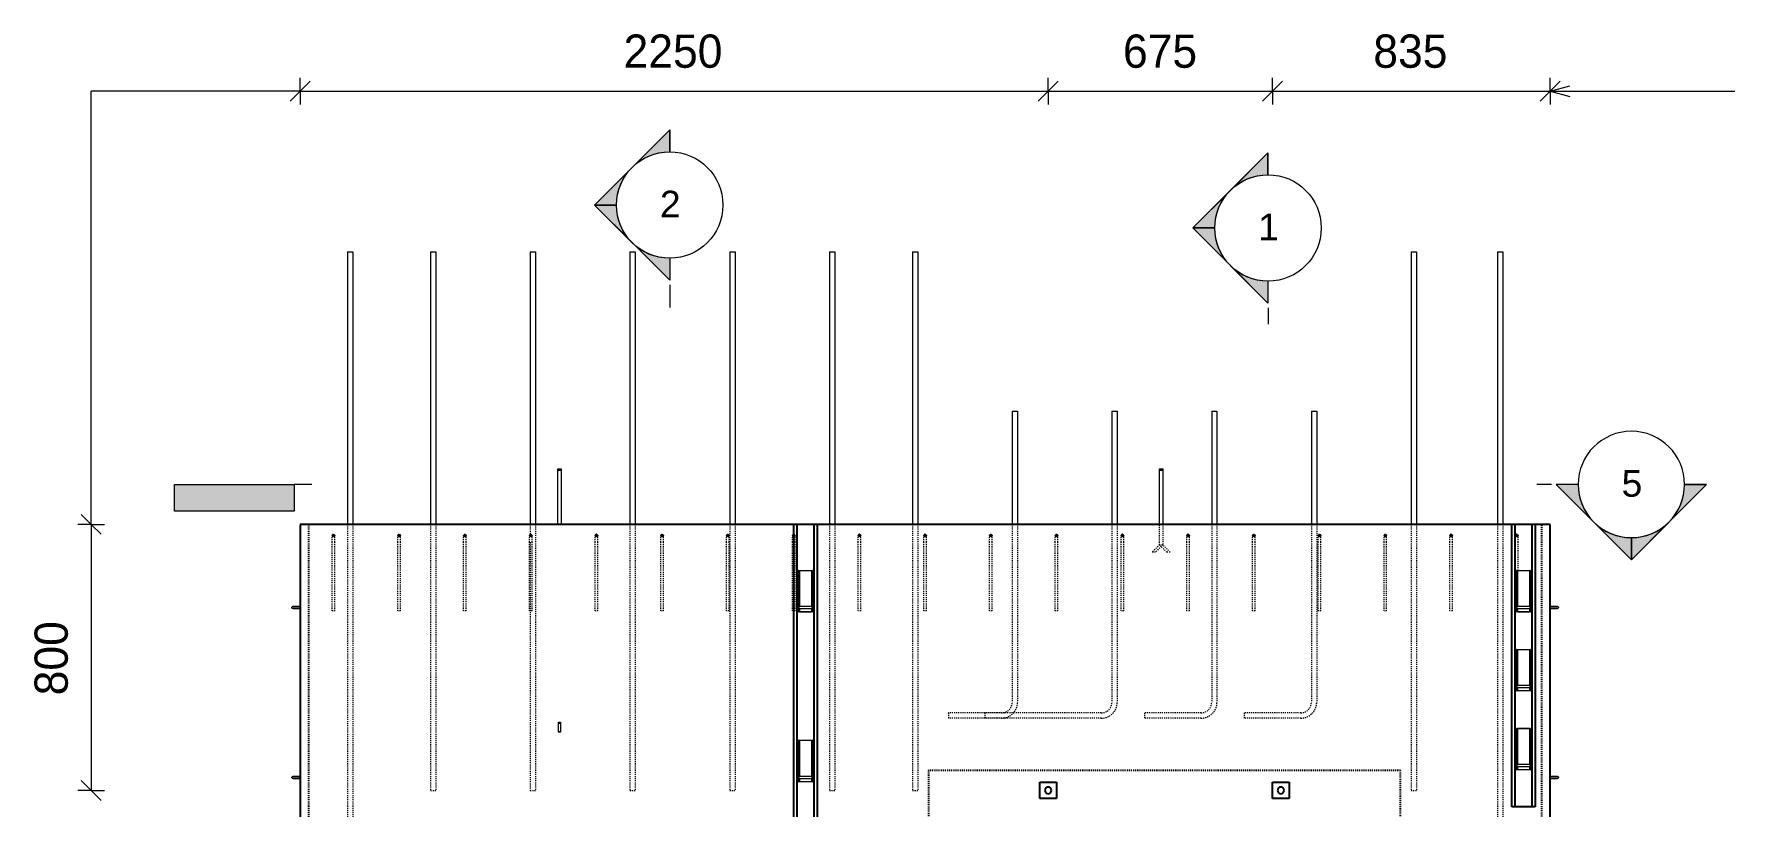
# Model space of a CAD drawing. Header units: millimetres. Extents: x 62878 to 76946, y 2133 to 10513.
# Drawn here: x 66082 to 71199, y 5350 to 7674 of the extents above; entities that cross this region are included whole.
import ezdxf

# ---------------------------------------------------------------- set-up
doc = ezdxf.new("R2010")
doc.units = ezdxf.units.MM
doc.linetypes.add('Dash', pattern=[6.36, 3.18, -3.18])
for name, color, linetype, lineweight in [('A-ANNO-DIMS', 211, 'Continuous', 9), ('A-ANNO-DIMS-40', 211, 'Continuous', 9), ('A-DETL-MBND', 5, 'Continuous', 18), ('A-GENM', 13, 'Continuous', 18), ('A-GENM-HDLN', 13, 'Dash', 18), ('A-WALL', 113, 'Continuous', 25), ('A-WALL-HDLN', 110, 'Dash', 25), ('G-ANNO-SYMB', 111, 'Continuous', 9), ('G-ANNO-TEXT', 231, 'Continuous', 9), ('S-RBAR', 171, 'Continuous', 18)]:
    doc.layers.add(name, color=color, linetype=linetype, lineweight=lineweight)
doc.styles.add('Arial', font='arial.ttf', dxfattribs={"height": 80})
doc.styles.add('Nirmala UI Semilight', font='NirmalaS.ttf', dxfattribs={"height": 100})
doc.dimstyles.new('Diagonal_-_2_5mm_NI_UI', dxfattribs={"dimscale": 304.8, "dimtxt": 104.736395, "dimasz": 0.19685, "dimexe": 0.131234, "dimexo": 0.0625, "dimgap": 0.131234, "dimtad": 1, "dimdec": 4, "dimzin": 0, "dimdsep": 46, "dimtxsty": 'Nirmala UI Semilight', "dimblk1": 'OBLIQUE', "dimblk2": 'OBLIQUE', "dimsah": 1, "dimcen": 0.09, "dimazin": 0, "dimtfac": 1, "dimtdec": 4, "dimtix": 1, "dimtmove": 0, "dimatfit": 3, "dimfxl": 0.131234, "dimfxlon": 1, "dimtvp": 1, "dimtolj": 1, "dimtzin": 0, "dimarcsym": 2})

# ---------------------------------------------------------------- blocks, each defined once
blk = doc.blocks.new('loopbox down bent - Wire Loop-602462-Elevation Front')
at = {"layer": 'A-GENM'}
for p, q in [((66857.3, 3905.8), (66858, 3905.8)), ((66883, 3908.8), (66881.5, 3908.8)), ((66881.5, 3902.7), (66883, 3902.7))]:
    blk.add_line(p, q, dxfattribs=at)
at = {"layer": 'A-GENM', "flags": 128}
for points in [[(66857.3, 3905.8), (66858.7, 3908.3), (66860.3, 3908.8)], [(66860.3, 3902.7), (66857.8, 3904.1), (66857.3, 3905.8)], [(66881.5, 3908.8), (66869.6, 3908.8), (66861.6, 3908.8), (66860.3, 3908.8)], [(66860.3, 3908.8), (66864.3, 3908.8), (66874.5, 3908.8), (66881.5, 3908.8)], [(66881.5, 3902.7), (66869.6, 3902.7), (66861.6, 3902.7), (66860.3, 3902.7)], [(66860.3, 3902.7), (66864.3, 3902.7), (66874.5, 3902.7), (66881.5, 3902.7)]]:
    blk.add_lwpolyline(points, dxfattribs=at)
blk = doc.blocks.new('loopbox down bent - Wire Loop-600440-Elevation Front')
at = {"layer": 'A-GENM'}
for p, q in [((70644.6, 3908.8), (70643, 3908.8)), ((70643, 3902.7), (70644.6, 3902.7)), ((70668.7, 3905.8), (70668.1, 3905.8))]:
    blk.add_line(p, q, dxfattribs=at)
at = {"layer": 'A-GENM', "flags": 128}
for points in [[(70644.6, 3908.8), (70656.5, 3908.8), (70664.4, 3908.8), (70665.8, 3908.8)], [(70665.8, 3908.8), (70661.8, 3908.8), (70651.5, 3908.8), (70644.6, 3908.8)], [(70644.6, 3902.7), (70656.5, 3902.7), (70664.4, 3902.7), (70665.8, 3902.7)], [(70665.8, 3902.7), (70661.8, 3902.7), (70651.5, 3902.7), (70644.6, 3902.7)], [(70665.8, 3908.8), (70668.3, 3907.4), (70668.8, 3905.8)], [(70668.8, 3905.8), (70667.4, 3903.2), (70665.8, 3902.7)]]:
    blk.add_lwpolyline(points, dxfattribs=at)
blk = doc.blocks.new('loopbox down bent - Wire Loop-V1-Elevation Front')
at = {"layer": 'A-GENM'}
for p, q in [((68382, 4017.2), (68382, 3906.8)), ((68383.2, 4017.2), (68382.1, 4017.2)), ((68383.2, 4017.2), (68384.8, 4017.2)), ((68384.8, 4017.2), (68384.8, 3908.7)), ((68384.8, 4017.2), (68421.2, 4017.2)), ((68421.2, 4016.3), (68384.8, 4016.3)), ((68421.2, 4017.2), (68422.8, 4017.2)), ((68421.2, 4017.2), (68421.2, 3908.7)), ((68424, 4017.2), (68422.8, 4017.2)), ((68424, 3904.8), (68424, 4017.2)), ((68382, 3906.7), (68382, 3892.3)), ((68382.1, 3892.3), (68383.2, 3892.3)), ((68384.8, 3892.3), (68383.2, 3892.3)), ((68384.5, 3908.8), (68384.7, 3908.8)), ((68384.7, 3902.7), (68384.5, 3902.7)), ((68384.8, 3902.8), (68384.8, 3892.3)), ((68384.8, 3893.1), (68421.2, 3893.1)), ((68421.2, 3892.3), (68384.8, 3892.3)), ((68421.2, 3902.8), (68421.2, 3892.3)), ((68422.8, 3892.3), (68421.2, 3892.3)), ((68421.4, 3908.8), (68421.6, 3908.8)), ((68421.6, 3902.7), (68421.4, 3902.7)), ((68422.8, 3892.3), (68424, 3892.3)), ((68424, 3892.3), (68424, 3904.7))]:
    blk.add_line(p, q, dxfattribs=at)
at = {"layer": 'A-GENM', "flags": 128}
for points in [[(68381.5, 3905.7), (68382.9, 3908.3), (68384.5, 3908.8)], [(68384.5, 3902.7), (68382, 3904.1), (68381.5, 3905.7)], [(68421.6, 3908.8), (68417.6, 3908.8), (68407.3, 3908.8), (68395.3, 3908.8), (68386.5, 3908.8), (68384.5, 3908.8)], [(68384.5, 3902.7), (68388.5, 3902.7), (68398.7, 3902.7), (68410.8, 3902.7), (68419.6, 3902.7), (68421.6, 3902.7)], [(68421.6, 3908.8), (68424.1, 3907.4), (68424.6, 3905.7)], [(68424.6, 3905.7), (68423.2, 3903.2), (68421.6, 3902.7)]]:
    blk.add_lwpolyline(points, dxfattribs=at)
at = {"layer": 'A-GENM'}
for start_param, end_param in [(0.108567, 0.261672), (2.87992, 3.101861), (5.759587, 6.174619), (3.255247, 3.349095)]:
    blk.add_ellipse((68388.6, 3905.7), major_axis=(0, 3.04), ratio=0.992467, start_param=start_param, end_param=end_param, dxfattribs=at)
blk = doc.blocks.new('loopbox down bent - Wire Loop-V2-Elevation Front')
at = {"layer": 'A-GENM'}
for p, q in [((70542, 5823.7), (70542, 5713.3)), ((70543.2, 5823.7), (70542.1, 5823.7)), ((70543.2, 5823.7), (70544.8, 5823.7)), ((70544.8, 5823.7), (70544.8, 5715.2)), ((70544.8, 5823.7), (70581.2, 5823.7)), ((70581.2, 5822.8), (70544.8, 5822.8)), ((70581.2, 5823.7), (70582.8, 5823.7)), ((70581.2, 5823.7), (70581.2, 5715.2)), ((70584, 5823.7), (70582.8, 5823.7)), ((70584, 5711.3), (70584, 5823.7)), ((70542, 5713.2), (70542, 5698.8)), ((70542.1, 5698.8), (70543.2, 5698.8)), ((70544.8, 5698.8), (70543.2, 5698.8)), ((70544.5, 5715.3), (70544.7, 5715.3)), ((70544.7, 5709.2), (70544.5, 5709.2)), ((70544.8, 5709.3), (70544.8, 5698.8)), ((70545.2, 5699.6), (70581.2, 5699.6)), ((70581.2, 5698.8), (70545.2, 5698.8)), ((70581.2, 5709.3), (70581.2, 5698.8)), ((70582.8, 5698.8), (70581.2, 5698.8)), ((70581.4, 5715.3), (70581.6, 5715.3)), ((70581.6, 5709.2), (70581.4, 5709.2)), ((70582.8, 5698.8), (70584, 5698.8)), ((70584, 5698.8), (70584, 5711.2))]:
    blk.add_line(p, q, dxfattribs=at)
at = {"layer": 'A-GENM', "flags": 128}
for points in [[(70541.5, 5712.3), (70542.9, 5714.8), (70544.5, 5715.3)], [(70544.5, 5709.2), (70542, 5710.6), (70541.5, 5712.3)], [(70581.6, 5715.3), (70577.6, 5715.3), (70567.3, 5715.3), (70555.3, 5715.3), (70546.5, 5715.3), (70544.5, 5715.3)], [(70544.5, 5709.2), (70548.5, 5709.2), (70558.7, 5709.2), (70570.8, 5709.2), (70579.6, 5709.2), (70581.6, 5709.2)], [(70581.6, 5715.3), (70584.1, 5713.9), (70584.6, 5712.3)], [(70584.6, 5712.3), (70583.2, 5709.7), (70581.6, 5709.2)]]:
    blk.add_lwpolyline(points, dxfattribs=at)
at = {"layer": 'A-GENM'}
for start_param, end_param in [(0.108567, 0.261672), (2.87992, 3.101861), (5.759587, 6.174619), (3.255247, 3.349095)]:
    blk.add_ellipse((70548.6, 5712.3), major_axis=(0, 3.04), ratio=0.992467, start_param=start_param, end_param=end_param, dxfattribs=at)
blk = doc.blocks.new('loopbox down bent - Wire Loop-V3-Elevation Front')
at = {"layer": 'A-GENM'}
for p, q in [((70542, 6061.2), (70542, 5950.8)), ((70543.2, 6061.2), (70542.1, 6061.2)), ((70543.2, 6061.2), (70544.8, 6061.2)), ((70544.8, 6061.2), (70544.8, 5952.7)), ((70545.2, 6061.2), (70581.2, 6061.2)), ((70581.2, 6060.3), (70545.2, 6060.3)), ((70581.2, 6061.2), (70582.8, 6061.2)), ((70581.2, 6061.2), (70581.2, 5952.7)), ((70584, 6061.2), (70582.8, 6061.2)), ((70584, 5948.8), (70584, 6061.2)), ((70542, 5950.7), (70542, 5936.3)), ((70542.1, 5936.3), (70543.2, 5936.3)), ((70544.8, 5936.3), (70543.2, 5936.3)), ((70544.5, 5952.8), (70544.7, 5952.8)), ((70544.7, 5946.7), (70544.5, 5946.7)), ((70544.8, 5946.8), (70544.8, 5936.3)), ((70545.2, 5937.1), (70581.2, 5937.1)), ((70581.2, 5936.3), (70545.2, 5936.3)), ((70581.2, 5946.8), (70581.2, 5936.3)), ((70582.8, 5936.3), (70581.2, 5936.3)), ((70581.4, 5952.8), (70581.6, 5952.8)), ((70581.6, 5946.7), (70581.4, 5946.7)), ((70582.8, 5936.3), (70584, 5936.3)), ((70584, 5936.3), (70584, 5948.7))]:
    blk.add_line(p, q, dxfattribs=at)
at = {"layer": 'A-GENM', "flags": 128}
for points in [[(70541.5, 5949.8), (70542.9, 5952.3), (70544.5, 5952.8)], [(70544.5, 5946.7), (70542, 5948.1), (70541.5, 5949.8)], [(70581.6, 5952.8), (70577.6, 5952.8), (70567.3, 5952.8), (70555.3, 5952.8), (70546.5, 5952.8), (70544.5, 5952.8)], [(70544.5, 5946.7), (70548.5, 5946.7), (70558.7, 5946.7), (70570.8, 5946.7), (70579.6, 5946.7), (70581.6, 5946.7)], [(70581.6, 5952.8), (70584.1, 5951.4), (70584.6, 5949.8)], [(70584.6, 5949.8), (70583.2, 5947.2), (70581.6, 5946.7)]]:
    blk.add_lwpolyline(points, dxfattribs=at)
at = {"layer": 'A-GENM'}
for start_param, end_param in [(0.108567, 0.261672), (2.87992, 3.101861), (5.759587, 6.174619), (3.255247, 3.349095)]:
    blk.add_ellipse((70548.6, 5949.8), major_axis=(0, 3.04), ratio=0.992467, start_param=start_param, end_param=end_param, dxfattribs=at)
blk = doc.blocks.new('RR spread anchor face based - RR-SA-1_4-160-614768-Elevation Front')
at = {"layer": 'A-GENM'}
for p, q in [((67660, 5602.2), (67660, 5604.7)), ((67660, 5604.7), (67666, 5604.7)), ((67660, 5577.2), (67660, 5602.2)), ((67660, 5602.2), (67666, 5602.2)), ((67666, 5604.7), (67666, 5602.2)), ((67666, 5602.2), (67666, 5577.2)), ((67660, 5574.7), (67660, 5577.2)), ((67660, 5577.2), (67666, 5577.2)), ((67666, 5574.7), (67660, 5574.7)), ((67666, 5577.2), (67666, 5574.7))]:
    blk.add_line(p, q, dxfattribs=at)
blk = doc.blocks.new('RR spread anchor face based - RR-SA-2_5-250-614728-Elevation Front')
at = {"layer": 'A-GENM'}
for p, q in [((67658, 6361.2), (67658, 6366.2)), ((67658, 6366.2), (67668, 6366.2)), ((67658, 6199.7), (67658, 6361.2)), ((67668, 6361.2), (67658, 6361.2)), ((67668, 6366.2), (67668, 6361.2)), ((67668, 6361.2), (67668, 6199.7))]:
    blk.add_line(p, q, dxfattribs=at)
blk = doc.blocks.new('RR spread anchor face based - RR-SA-2_5-250-V4-Elevation Front')
at = {"layer": 'A-GENM'}
for p, q in [((69468, 6361.2), (69468, 6366.2)), ((69468, 6366.2), (69478, 6366.2)), ((69468, 6199.7), (69468, 6361.2)), ((69478, 6361.2), (69468, 6361.2)), ((69478, 6366.2), (69478, 6361.2)), ((69478, 6361.2), (69478, 6199.7))]:
    blk.add_line(p, q, dxfattribs=at)
at = {"layer": 'A-GENM-HDLN'}
for p, q in [((69468, 6138.2), (69468, 6199.7)), ((69478, 6199.7), (69478, 6138.2)), ((69468, 6138.2), (69446, 6116.2)), ((69456, 6116.2), (69446, 6116.2)), ((69478, 6138.2), (69456, 6116.2)), ((69468, 6138.2), (69478, 6138.2)), ((69468, 6138.2), (69478, 6138.2)), ((69490, 6116.2), (69473, 6133.2)), ((69500, 6116.2), (69478, 6138.2)), ((69500, 6116.2), (69490, 6116.2))]:
    blk.add_line(p, q, dxfattribs=at)
blk = doc.blocks.new('Detail View - M_Section Head - Filled SHOP DWG-600895-Elevation Front')
at = {"layer": 'G-ANNO-SYMB'}
h = blk.add_hatch(color=256, dxfattribs=at)
edge = h.paths.add_edge_path()
edge.add_line((70748.9, 3427.3), (70815.2, 3427.3))
edge.add_arc((70975.2, 3427.3), 160, 180, 225)
edge.add_line((70862.1, 3314.2), (70748.9, 3427.3))
h = blk.add_hatch(color=256, dxfattribs=at)
edge = h.paths.add_edge_path()
edge.add_line((71201.5, 3427.3), (71088.3, 3314.2))
edge.add_arc((70975.2, 3427.3), 160, 315, 360)
edge.add_line((71135.2, 3427.3), (71201.5, 3427.3))
h = blk.add_hatch(color=256, dxfattribs=at)
edge = h.paths.add_edge_path()
edge.add_line((70975.2, 3201.1), (70862.1, 3314.2))
edge.add_arc((70975.2, 3427.3), 160, 225, 270)
edge.add_line((70975.2, 3267.3), (70975.2, 3201.1))
h = blk.add_hatch(color=256, dxfattribs=at)
edge = h.paths.add_edge_path()
edge.add_line((70975.2, 3201.1), (70975.2, 3267.3))
edge.add_arc((70975.2, 3427.3), 160, 270, 315)
edge.add_line((71088.3, 3314.2), (70975.2, 3201.1))
for p, q in [((70975.2, 3201.1), (70748.9, 3427.3)), ((70815.2, 3427.3), (70748.9, 3427.3)), ((70748.9, 3427.3), (70862.1, 3314.2)), ((70815.2, 3427.3), (70748.9, 3427.3)), ((70975.2, 3201.1), (71201.5, 3427.3)), ((71088.3, 3314.2), (71201.5, 3427.3)), ((71135.2, 3427.3), (71201.5, 3427.3)), ((71201.5, 3427.3), (71135.2, 3427.3)), ((70862.1, 3314.2), (70975.2, 3201.1)), ((70975.2, 3201.1), (71088.3, 3314.2)), ((70975.2, 3267.3), (70975.2, 3201.1)), ((70975.2, 3201.1), (70975.2, 3267.3))]:
    blk.add_line(p, q, dxfattribs=at)
for start, end in [(360, 180), (180, 360), (180, 225), (315, 0), (225, 270), (270, 315)]:
    blk.add_arc((70975.2, 3427.3), 160, start, end, dxfattribs=at)
blk = doc.blocks.new('Detail View - M_Section Tail - Filled Horizontal-14034-Elevation Front')
at = {"layer": 'G-ANNO-SYMB'}
blk.add_hatch(color=256, dxfattribs=at).paths.add_polyline_path([(66824.4, 3347.3), (66824.4, 3427.3), (66464.4, 3427.3), (66464.4, 3347.3)])
for p, q in [((66464.4, 3347.3), (66464.4, 3427.3)), ((66464.4, 3427.3), (66824.4, 3427.3)), ((66824.4, 3427.3), (66824.4, 3347.3)), ((66824.4, 3347.3), (66464.4, 3347.3))]:
    blk.add_line(p, q, dxfattribs=at)
blk = doc.blocks.new('DIMBLOCK87-Elevation Front')
at = {"layer": 'A-ANNO-DIMS-40'}
for p, q in [((66883, 7502.4), (66883, 7542.4)), ((66883, 7502.4), (66913, 7532.4)), ((69133, 7502.4), (69133, 7542.4)), ((69133, 7502.4), (69163, 7532.4)), ((66883, 7502.4), (66853, 7472.4)), ((66883, 7502.4), (69133, 7502.4)), ((66883, 7502.4), (66883, 7462.4)), ((69133, 7502.4), (69103, 7472.4)), ((69133, 7502.4), (69133, 7462.4))]:
    blk.add_line(p, q, dxfattribs=at)
at = {"layer": 'A-ANNO-DIMS-40', "color": 0, "insert": (67855.7, 7672.9), "char_height": 100, "width": 365.625, "attachment_point": 1, "line_spacing_factor": 1.142579, "style": 'Nirmala UI Semilight'}
blk.add_mtext('2250', dxfattribs=at)
blk = doc.blocks.new('_Oblique')
at = {"color": 0, "linetype": 'ByBlock', "lineweight": -2}
blk.add_line((-0.5, -0.5), (0.5, 0.5), dxfattribs=at)
blk = doc.blocks.new('DIMBLOCK88-Elevation Front')
at = {"layer": 'A-ANNO-DIMS-40'}
for p, q in [((69133, 7502.4), (69133, 7542.4)), ((69133, 7502.4), (69163, 7532.4)), ((69808, 7502.4), (69808, 7542.4)), ((69808, 7502.4), (69838, 7532.4)), ((69133, 7502.4), (69103, 7472.4)), ((69133, 7502.4), (69808, 7502.4)), ((69133, 7502.4), (69133, 7462.4)), ((69808, 7502.4), (69778, 7472.4)), ((69808, 7502.4), (69808, 7462.4))]:
    blk.add_line(p, q, dxfattribs=at)
at = {"layer": 'A-ANNO-DIMS-40', "color": 0, "insert": (69358.2, 7672.9), "char_height": 100, "width": 269.649, "attachment_point": 1, "line_spacing_factor": 1.142579, "style": 'Nirmala UI Semilight'}
blk.add_mtext('675', dxfattribs=at)
blk = doc.blocks.new('DIMBLOCK89-Elevation Front')
at = {"layer": 'A-ANNO-DIMS-40'}
for p, q in [((69808, 7502.4), (69808, 7542.4)), ((69808, 7502.4), (69838, 7532.4)), ((70643, 7502.4), (70643, 7542.4)), ((70643, 7502.4), (70673, 7532.4)), ((69808, 7502.4), (69778, 7472.4)), ((69808, 7502.4), (70643, 7502.4)), ((69808, 7502.4), (69808, 7462.4)), ((70643, 7502.4), (70613, 7472.4)), ((70643, 7502.4), (70643, 7462.4))]:
    blk.add_line(p, q, dxfattribs=at)
at = {"layer": 'A-ANNO-DIMS-40', "color": 0, "insert": (70111.3, 7672.9), "char_height": 100, "width": 274.219, "attachment_point": 1, "line_spacing_factor": 1.142579, "style": 'Nirmala UI Semilight'}
blk.add_mtext('835', dxfattribs=at)
blk = doc.blocks.new('DIMBLOCK90-Elevation Front')
at = {"layer": 'A-ANNO-DIMS-40'}
for p, q in [((66254, 6199.7), (66214, 6199.7)), ((66254, 6199.7), (66224, 6229.7)), ((66254, 6199.7), (66254, 5399.7)), ((66254, 6199.7), (66284, 6169.7)), ((66254, 6199.7), (66294, 6199.7)), ((66254, 5399.7), (66224, 5429.7)), ((66254, 5399.7), (66214, 5399.7)), ((66254, 5399.7), (66284, 5369.7)), ((66254, 5399.7), (66294, 5399.7))]:
    blk.add_line(p, q, dxfattribs=at)
at = {"layer": 'A-ANNO-DIMS-40', "color": 0, "insert": (66083.6, 5685.5), "char_height": 100, "width": 274.219, "attachment_point": 1, "rotation": 90, "line_spacing_factor": 1.142579, "style": 'Nirmala UI Semilight'}
blk.add_mtext('800', dxfattribs=at)

msp = doc.modelspace()

# ---------------------------------------------------------------- hatches: boundary and pattern name
at = {"layer": 'S-RBAR'}
h = msp.add_hatch(color=256, dxfattribs=at)
edge = h.paths.add_edge_path()
edge.add_arc((66983.04259, 6165.75), 4, 0, 360)
for points in [[(66983.04259, 6161.75), (66987.04259, 6165.75), (66983.04259, 6169.75), (66979.04259, 6165.75)], [(67180.82036, 6161.75), (67184.82036, 6165.75), (67180.82036, 6169.75), (67176.82036, 6165.75)], [(67378.59814, 6161.75), (67382.59814, 6165.75), (67378.59814, 6169.75), (67374.59814, 6165.75)], [(67576.37592, 6161.75), (67580.37592, 6165.75), (67576.37592, 6169.75), (67572.37592, 6165.75)], [(67774.1537, 6161.75), (67778.1537, 6165.75), (67774.1537, 6169.75), (67770.1537, 6165.75)], [(67971.93147, 6161.75), (67975.93147, 6165.75), (67971.93147, 6169.75), (67967.93147, 6165.75)], [(68169.70925, 6161.75), (68173.70925, 6165.75), (68169.70925, 6169.75), (68165.70925, 6165.75)], [(68367.48703, 6161.75), (68371.48703, 6165.75), (68367.48703, 6169.75), (68363.48703, 6165.75)], [(68565.26481, 6161.75), (68569.26481, 6165.75), (68565.26481, 6169.75), (68561.26481, 6165.75)], [(68763.04259, 6161.75), (68767.04259, 6165.75), (68763.04259, 6169.75), (68759.04259, 6165.75)], [(68960.82036, 6161.75), (68964.82036, 6165.75), (68960.82036, 6169.75), (68956.82036, 6165.75)], [(69158.59814, 6161.75), (69162.59814, 6165.75), (69158.59814, 6169.75), (69154.59814, 6165.75)], [(69356.37592, 6161.75), (69360.37592, 6165.75), (69356.37592, 6169.75), (69352.37592, 6165.75)], [(69554.1537, 6161.75), (69558.1537, 6165.75), (69554.1537, 6169.75), (69550.1537, 6165.75)], [(69751.93147, 6161.75), (69755.93147, 6165.75), (69751.93147, 6169.75), (69747.93147, 6165.75)], [(69949.70925, 6161.75), (69953.70925, 6165.75), (69949.70925, 6169.75), (69945.70925, 6165.75)], [(70147.48703, 6161.75), (70151.48703, 6165.75), (70147.48703, 6169.75), (70143.48703, 6165.75)], [(70345.26481, 6161.75), (70349.26481, 6165.75), (70345.26481, 6169.75), (70341.26481, 6165.75)], [(70543.04259, 6161.75), (70547.04259, 6165.75), (70543.04259, 6169.75), (70539.04259, 6165.75)]]:
    msp.add_hatch(color=256, dxfattribs=at).paths.add_polyline_path(points)
h = msp.add_hatch(color=256, dxfattribs=at)
edge = h.paths.add_edge_path()
edge.add_arc((67180.82036, 6165.75), 4, 0, 360)
h = msp.add_hatch(color=256, dxfattribs=at)
edge = h.paths.add_edge_path()
edge.add_arc((67378.59814, 6165.75), 4, 0, 360)
h = msp.add_hatch(color=256, dxfattribs=at)
edge = h.paths.add_edge_path()
edge.add_arc((67576.37592, 6165.75), 4, 0, 360)
h = msp.add_hatch(color=256, dxfattribs=at)
edge = h.paths.add_edge_path()
edge.add_arc((67774.1537, 6165.75), 4, 0, 360)
h = msp.add_hatch(color=256, dxfattribs=at)
edge = h.paths.add_edge_path()
edge.add_arc((67971.93147, 6165.75), 4, 0, 360)
h = msp.add_hatch(color=256, dxfattribs=at)
edge = h.paths.add_edge_path()
edge.add_arc((68169.70925, 6165.75), 4, 0, 360)
h = msp.add_hatch(color=256, dxfattribs=at)
edge = h.paths.add_edge_path()
edge.add_arc((68367.48703, 6165.75), 4, 0, 360)
h = msp.add_hatch(color=256, dxfattribs=at)
edge = h.paths.add_edge_path()
edge.add_arc((68565.26481, 6165.75), 4, 0, 360)
h = msp.add_hatch(color=256, dxfattribs=at)
edge = h.paths.add_edge_path()
edge.add_arc((68763.04259, 6165.75), 4, 0, 360)
h = msp.add_hatch(color=256, dxfattribs=at)
edge = h.paths.add_edge_path()
edge.add_arc((68960.82036, 6165.75), 4, 0, 360)
h = msp.add_hatch(color=256, dxfattribs=at)
edge = h.paths.add_edge_path()
edge.add_arc((69158.59814, 6165.75), 4, 0, 360)
h = msp.add_hatch(color=256, dxfattribs=at)
edge = h.paths.add_edge_path()
edge.add_arc((69356.37592, 6165.75), 4, 0, 360)
h = msp.add_hatch(color=256, dxfattribs=at)
edge = h.paths.add_edge_path()
edge.add_arc((69554.1537, 6165.75), 4, 0, 360)
h = msp.add_hatch(color=256, dxfattribs=at)
edge = h.paths.add_edge_path()
edge.add_arc((69751.93147, 6165.75), 4, 0, 360)
h = msp.add_hatch(color=256, dxfattribs=at)
edge = h.paths.add_edge_path()
edge.add_arc((69949.70925, 6165.75), 4, 0, 360)
h = msp.add_hatch(color=256, dxfattribs=at)
edge = h.paths.add_edge_path()
edge.add_arc((70147.48703, 6165.75), 4, 0, 360)
h = msp.add_hatch(color=256, dxfattribs=at)
edge = h.paths.add_edge_path()
edge.add_arc((70345.26481, 6165.75), 4, 0, 360)
h = msp.add_hatch(color=256, dxfattribs=at)
edge = h.paths.add_edge_path()
edge.add_arc((70543.04259, 6165.75), 4, 0, 360)

# ---------------------------------------------------------------- linework, layer by layer
at = {"layer": 'A-DETL-MBND'}
for p in [(66254.02595, 6199.75), (66883.04259, 7502.38229)]:
    msp.add_line(p, (66254.02595, 7502.38229), dxfattribs=at)
at = {"layer": 'A-WALL'}
for p, q in [((70643.04259, 6199.75), (66883.04259, 6199.75)), ((66883.04259, 6199.75), (66883.04259, 3269.75)), ((68368.04259, 6169.2646), (68368.04259, 6199.75)), ((68378.04259, 3269.75), (68378.04259, 6199.75)), ((68428.04259, 6199.75), (68428.04259, 3269.75)), ((68438.04259, 6199.75), (68438.04259, 3269.75)), ((70528.04259, 5349.75), (70528.04259, 6199.75)), ((70538.04259, 5349.75), (70538.04259, 6199.75)), ((70588.04259, 6199.75), (70588.04259, 5349.75)), ((70598.04259, 6199.75), (70598.04259, 5349.75)), ((70643.04259, 3269.75), (70643.04259, 6199.75)), ((68368.04259, 6162.37571), (68368.04259, 6169.12429)), ((68368.04259, 3269.75), (68368.04259, 6162.2354)), ((69108.04259, 5424.75), (69158.04259, 5424.75)), ((69108.04259, 5374.75), (69108.04259, 5424.75)), ((69158.04259, 5424.75), (69158.04259, 5374.75)), ((69808.04259, 5424.75), (69858.04259, 5424.75)), ((69808.04259, 5374.75), (69808.04259, 5424.75)), ((69858.04259, 5424.75), (69858.04259, 5374.75)), ((69158.04259, 5374.75), (69108.04259, 5374.75)), ((69858.04259, 5374.75), (69808.04259, 5374.75)), ((70598.04259, 5349.75), (70528.04259, 5349.75))]:
    msp.add_line(p, q, dxfattribs=at)
for centre, start, end in [((69133.04259, 5399.75), 0, 180), ((69133.04259, 5399.75), 180, 0), ((69833.04259, 5399.75), 0, 180), ((69833.04259, 5399.75), 180, 0)]:
    msp.add_arc(centre, 10, start, end, dxfattribs=at)
at = {"layer": 'A-WALL-HDLN'}
for p, q in [((66908.04259, 6199.70039), (66908.04259, 3269.75)), ((70618.04259, 3269.75), (70618.04259, 6199.70039)), ((70193.04259, 5459.75), (68773.04259, 5459.75)), ((68773.04259, 5459.75), (68773.04259, 5100.79961)), ((70193.04259, 5100.79961), (70193.04259, 5459.75))]:
    msp.add_line(p, q, dxfattribs=at)
at = {"layer": 'G-ANNO-SYMB'}
for p, q in [((67994.5361, 6920.01372), (67994.5361, 6851.52322)), ((69794.5361, 6851.08196), (69794.5361, 6801.88518)), ((66917.8291, 6319.75), (66864.78611, 6319.75)), ((70647.67365, 6319.75), (70603.51405, 6319.75))]:
    msp.add_line(p, q, dxfattribs=at)
at = {"layer": 'G-ANNO-TEXT', "color": 7}
for q in [(70703.01579, 7518.44534), (70703.01579, 7486.29144), (71199.40771, 7502.36839)]:
    msp.add_line((70643.01579, 7502.36839), q, dxfattribs=at)
at = {"layer": 'S-RBAR'}
for p, q in [((67025.04259, 7019.75), (67025.04259, 6199.75)), ((67025.04259, 7019.75), (67041.04259, 7019.75)), ((67041.04259, 7019.75), (67041.04259, 6199.75)), ((67275.04259, 7019.75), (67275.04259, 6199.75)), ((67275.04259, 7019.75), (67291.04259, 7019.75)), ((67291.04259, 7019.75), (67291.04259, 6199.75)), ((67575.04259, 7019.75), (67575.04259, 6199.75)), ((67575.04259, 7019.75), (67591.04259, 7019.75)), ((67591.04259, 7019.75), (67591.04259, 6199.75)), ((67875.04259, 7019.75), (67875.04259, 6199.75)), ((67875.04259, 7019.75), (67891.04259, 7019.75)), ((67891.04259, 7019.75), (67891.04259, 6199.75)), ((68175.04259, 7019.75), (68175.04259, 6199.75)), ((68175.04259, 7019.75), (68191.04259, 7019.75)), ((68191.04259, 7019.75), (68191.04259, 6199.75)), ((68475.04259, 7019.75), (68475.04259, 6199.75)), ((68475.04259, 7019.75), (68491.04259, 7019.75)), ((68491.04259, 7019.75), (68491.04259, 6199.75)), ((68725.04259, 7019.75), (68725.04259, 6199.75)), ((68725.04259, 7019.75), (68741.04259, 7019.75)), ((68741.04259, 7019.75), (68741.04259, 6199.75)), ((70225.04259, 7019.75), (70225.04259, 6199.75)), ((70225.04259, 7019.75), (70241.04259, 7019.75)), ((70241.04259, 7019.75), (70241.04259, 6199.75)), ((70485.04259, 7019.75), (70485.04259, 6199.75)), ((70485.04259, 7019.75), (70501.04259, 7019.75)), ((70501.04259, 7019.75), (70501.04259, 6199.75)), ((69025.04259, 6539.75), (69025.04259, 6199.75)), ((69025.04259, 6539.75), (69041.04259, 6539.75)), ((69041.04259, 6539.75), (69041.04259, 6199.75)), ((69325.04259, 6539.75), (69325.04259, 6199.75)), ((69325.04259, 6539.75), (69341.04259, 6539.75)), ((69341.04259, 6539.75), (69341.04259, 6199.75)), ((69625.04259, 6539.75), (69625.04259, 6199.75)), ((69625.04259, 6539.75), (69641.04259, 6539.75)), ((69641.04259, 6539.75), (69641.04259, 6199.75)), ((69925.04259, 6539.75), (69925.04259, 6199.75)), ((69925.04259, 6539.75), (69941.04259, 6539.75)), ((69941.04259, 6539.75), (69941.04259, 6199.75)), ((66983.04259, 6169.75), (66979.04259, 6165.75)), ((66979.04259, 6165.75), (66983.04259, 6161.75)), ((66987.04259, 6165.75), (66983.04259, 6169.75)), ((66983.04259, 6161.75), (66987.04259, 6165.75)), ((67180.82036, 6169.75), (67176.82036, 6165.75)), ((67176.82036, 6165.75), (67180.82036, 6161.75)), ((67184.82036, 6165.75), (67180.82036, 6169.75)), ((67180.82036, 6161.75), (67184.82036, 6165.75)), ((67378.59814, 6169.75), (67374.59814, 6165.75)), ((67374.59814, 6165.75), (67378.59814, 6161.75)), ((67382.59814, 6165.75), (67378.59814, 6169.75)), ((67378.59814, 6161.75), (67382.59814, 6165.75)), ((67576.37592, 6169.75), (67572.37592, 6165.75)), ((67572.37592, 6165.75), (67576.37592, 6161.75)), ((67580.37592, 6165.75), (67576.37592, 6169.75)), ((67576.37592, 6161.75), (67580.37592, 6165.75)), ((67774.1537, 6169.75), (67770.1537, 6165.75)), ((67770.1537, 6165.75), (67774.1537, 6161.75)), ((67778.1537, 6165.75), (67774.1537, 6169.75)), ((67774.1537, 6161.75), (67778.1537, 6165.75)), ((67971.93147, 6169.75), (67967.93147, 6165.75)), ((67967.93147, 6165.75), (67971.93147, 6161.75)), ((67975.93147, 6165.75), (67971.93147, 6169.75)), ((67971.93147, 6161.75), (67975.93147, 6165.75)), ((68169.70925, 6169.75), (68165.70925, 6165.75)), ((68165.70925, 6165.75), (68169.70925, 6161.75)), ((68173.70925, 6165.75), (68169.70925, 6169.75)), ((68169.70925, 6161.75), (68173.70925, 6165.75)), ((68367.48703, 6169.75), (68363.48703, 6165.75)), ((68363.48703, 6165.75), (68367.48703, 6161.75)), ((68371.48703, 6165.75), (68367.48703, 6169.75)), ((68367.48703, 6161.75), (68371.48703, 6165.75)), ((68565.26481, 6169.75), (68561.26481, 6165.75)), ((68561.26481, 6165.75), (68565.26481, 6161.75)), ((68569.26481, 6165.75), (68565.26481, 6169.75)), ((68565.26481, 6161.75), (68569.26481, 6165.75)), ((68763.04259, 6169.75), (68759.04259, 6165.75)), ((68759.04259, 6165.75), (68763.04259, 6161.75)), ((68767.04259, 6165.75), (68763.04259, 6169.75)), ((68763.04259, 6161.75), (68767.04259, 6165.75)), ((68960.82036, 6169.75), (68956.82036, 6165.75)), ((68956.82036, 6165.75), (68960.82036, 6161.75)), ((68964.82036, 6165.75), (68960.82036, 6169.75)), ((68960.82036, 6161.75), (68964.82036, 6165.75)), ((69158.59814, 6169.75), (69154.59814, 6165.75)), ((69154.59814, 6165.75), (69158.59814, 6161.75)), ((69162.59814, 6165.75), (69158.59814, 6169.75)), ((69158.59814, 6161.75), (69162.59814, 6165.75)), ((69356.37592, 6169.75), (69352.37592, 6165.75)), ((69352.37592, 6165.75), (69356.37592, 6161.75)), ((69360.37592, 6165.75), (69356.37592, 6169.75)), ((69356.37592, 6161.75), (69360.37592, 6165.75)), ((69554.1537, 6169.75), (69550.1537, 6165.75)), ((69550.1537, 6165.75), (69554.1537, 6161.75)), ((69558.1537, 6165.75), (69554.1537, 6169.75)), ((69554.1537, 6161.75), (69558.1537, 6165.75)), ((69751.93147, 6169.75), (69747.93147, 6165.75)), ((69747.93147, 6165.75), (69751.93147, 6161.75)), ((69755.93147, 6165.75), (69751.93147, 6169.75)), ((69751.93147, 6161.75), (69755.93147, 6165.75)), ((69949.70925, 6169.75), (69945.70925, 6165.75)), ((69945.70925, 6165.75), (69949.70925, 6161.75)), ((69953.70925, 6165.75), (69949.70925, 6169.75)), ((69949.70925, 6161.75), (69953.70925, 6165.75)), ((70147.48703, 6169.75), (70143.48703, 6165.75)), ((70143.48703, 6165.75), (70147.48703, 6161.75)), ((70151.48703, 6165.75), (70147.48703, 6169.75)), ((70147.48703, 6161.75), (70151.48703, 6165.75)), ((70345.26481, 6169.75), (70341.26481, 6165.75)), ((70341.26481, 6165.75), (70345.26481, 6161.75)), ((70349.26481, 6165.75), (70345.26481, 6169.75)), ((70345.26481, 6161.75), (70349.26481, 6165.75)), ((70543.04259, 6169.75), (70539.04259, 6165.75)), ((70539.04259, 6165.75), (70543.04259, 6161.75)), ((70547.04259, 6165.75), (70543.04259, 6169.75)), ((70543.04259, 6161.75), (70547.04259, 6165.75))]:
    msp.add_line(p, q, dxfattribs=at)
at = {"layer": 'S-RBAR', "linetype": 'Dash'}
for p, q in [((67025.04259, 6199.70039), (67025.04259, 4569.16564)), ((67041.04259, 6199.70039), (67041.04259, 4569.16564)), ((67275.04259, 6199.70039), (67275.04259, 5399.75)), ((67291.04259, 6199.70039), (67291.04259, 5399.75)), ((67575.04259, 6199.70039), (67575.04259, 6169.54394)), ((67591.04259, 6199.70039), (67591.04259, 5399.75)), ((67875.04259, 6199.70039), (67875.04259, 5399.75)), ((67891.04259, 6199.70039), (67891.04259, 5399.75)), ((68175.04259, 6199.70039), (68175.04259, 5399.75)), ((68191.04259, 6199.70039), (68191.04259, 5399.75)), ((68475.04259, 6199.70039), (68475.04259, 5399.75)), ((68491.04259, 6199.70039), (68491.04259, 5399.75)), ((68725.04259, 6199.70039), (68725.04259, 5399.75)), ((68741.04259, 6199.70039), (68741.04259, 5399.75)), ((69025.04259, 6199.70039), (69025.04259, 5664.75)), ((69041.04259, 6199.70039), (69041.04259, 5664.75)), ((69325.04259, 6199.70039), (69325.04259, 5664.75)), ((69341.04259, 6199.70039), (69341.04259, 5664.75)), ((69625.04259, 6199.70039), (69625.04259, 5664.75)), ((69641.04259, 6199.70039), (69641.04259, 5664.75)), ((69925.04259, 6199.70039), (69925.04259, 5664.75)), ((69941.04259, 6199.70039), (69941.04259, 5664.75)), ((70225.04259, 6199.70039), (70225.04259, 5399.75)), ((70241.04259, 6199.70039), (70241.04259, 5399.75)), ((70485.04259, 6199.70039), (70485.04259, 4569.16564)), ((70501.04259, 6199.70039), (70501.04259, 4569.16564)), ((66979.04259, 6145.75), (66979.04259, 6165.74912)), ((66979.04259, 5939.75), (66979.04259, 6145.75)), ((66987.04259, 6145.75), (66987.04259, 6165.74912)), ((66987.04259, 5939.75), (66987.04259, 6145.75)), ((67176.82036, 6145.75), (67176.82036, 6165.74912)), ((67176.82036, 5939.75), (67176.82036, 6145.75)), ((67184.82036, 6145.75), (67184.82036, 6165.74912)), ((67184.82036, 5939.75), (67184.82036, 6145.75)), ((67374.59814, 6145.75), (67374.59814, 6165.74912)), ((67374.59814, 5939.75), (67374.59814, 6145.75)), ((67382.59814, 6145.75), (67382.59814, 6165.74912)), ((67382.59814, 5939.75), (67382.59814, 6145.75)), ((67572.37592, 6145.75), (67572.37592, 6165.74912)), ((67572.37592, 5939.75), (67572.37592, 6145.75)), ((67575.04259, 6169.43655), (67575.04259, 6169.31565)), ((67575.04259, 6166.45215), (67575.04259, 6165.75)), ((67575.04259, 6145.75), (67575.04259, 5399.75)), ((67580.37592, 6145.75), (67580.37592, 6165.74912)), ((67580.37592, 5939.75), (67580.37592, 6145.75)), ((67770.1537, 6145.75), (67770.1537, 6165.74912)), ((67770.1537, 5939.75), (67770.1537, 6145.75)), ((67778.1537, 6145.75), (67778.1537, 6165.74912)), ((67778.1537, 5939.75), (67778.1537, 6145.75)), ((67967.93147, 6145.75), (67967.93147, 6165.74912)), ((67967.93147, 5939.75), (67967.93147, 6145.75)), ((67975.93147, 6145.75), (67975.93147, 6165.74912)), ((67975.93147, 5939.75), (67975.93147, 6145.75)), ((68165.70925, 6145.75), (68165.70925, 6165.74912)), ((68165.70925, 5939.75), (68165.70925, 6145.75)), ((68173.70925, 6145.75), (68173.70925, 6165.74912)), ((68173.70925, 5939.75), (68173.70925, 6145.75)), ((68363.48703, 6145.75), (68363.48703, 6165.74912)), ((68363.48703, 5939.75), (68363.48703, 6145.75)), ((68371.48703, 6145.75), (68371.48703, 6165.74912)), ((68371.48703, 5939.75), (68371.48703, 6145.75)), ((68561.26481, 6145.75), (68561.26481, 6165.74912)), ((68561.26481, 5939.75), (68561.26481, 6145.75)), ((68569.26481, 6145.75), (68569.26481, 6165.74912)), ((68569.26481, 5939.75), (68569.26481, 6145.75)), ((68759.04259, 6145.75), (68759.04259, 6165.74912)), ((68759.04259, 5939.75), (68759.04259, 6145.75)), ((68767.04259, 6145.75), (68767.04259, 6165.74912)), ((68767.04259, 5939.75), (68767.04259, 6145.75)), ((68956.82036, 6145.75), (68956.82036, 6165.74912)), ((68956.82036, 5939.75), (68956.82036, 6145.75)), ((68964.82036, 6145.75), (68964.82036, 6165.74912)), ((68964.82036, 5939.75), (68964.82036, 6145.75)), ((69154.59814, 6145.75), (69154.59814, 6165.74912)), ((69154.59814, 5939.75), (69154.59814, 6145.75)), ((69162.59814, 6145.75), (69162.59814, 6165.74912)), ((69162.59814, 5939.75), (69162.59814, 6145.75)), ((69352.37592, 6145.75), (69352.37592, 6165.74912)), ((69352.37592, 5939.75), (69352.37592, 6145.75)), ((69360.37592, 6145.75), (69360.37592, 6165.74912)), ((69360.37592, 5939.75), (69360.37592, 6145.75)), ((69550.1537, 6145.75), (69550.1537, 6165.74912)), ((69550.1537, 5939.75), (69550.1537, 6145.75)), ((69558.1537, 6145.75), (69558.1537, 6165.74912)), ((69558.1537, 5939.75), (69558.1537, 6145.75)), ((69747.93147, 6145.75), (69747.93147, 6165.74912)), ((69747.93147, 5939.75), (69747.93147, 6145.75)), ((69755.93147, 6145.75), (69755.93147, 6165.74912)), ((69755.93147, 5939.75), (69755.93147, 6145.75)), ((69945.70925, 6145.75), (69945.70925, 6165.74912)), ((69945.70925, 5939.75), (69945.70925, 6145.75)), ((69953.70925, 6145.75), (69953.70925, 6165.74912)), ((69953.70925, 5939.75), (69953.70925, 6145.75)), ((70143.48703, 6145.75), (70143.48703, 6165.74912)), ((70143.48703, 5939.75), (70143.48703, 6145.75)), ((70151.48703, 6145.75), (70151.48703, 6165.74912)), ((70151.48703, 5939.75), (70151.48703, 6145.75)), ((70341.26481, 6145.75), (70341.26481, 6165.74912)), ((70341.26481, 5939.75), (70341.26481, 6145.75)), ((70349.26481, 6145.75), (70349.26481, 6165.74912)), ((70349.26481, 5939.75), (70349.26481, 6145.75)), ((70539.04259, 6145.75), (70539.04259, 6165.74912)), ((70539.04259, 6061.25), (70539.04259, 6145.75)), ((70547.04259, 6145.75), (70547.04259, 6165.74912)), ((70547.04259, 6061.25), (70547.04259, 6145.75)), ((66987.04259, 5939.75), (66979.04259, 5939.75)), ((67184.82036, 5939.75), (67176.82036, 5939.75)), ((67382.59814, 5939.75), (67374.59814, 5939.75)), ((67580.37592, 5939.75), (67572.37592, 5939.75)), ((67778.1537, 5939.75), (67770.1537, 5939.75)), ((67975.93147, 5939.75), (67967.93147, 5939.75)), ((68173.70925, 5939.75), (68165.70925, 5939.75)), ((68367.99298, 5939.75), (68363.48703, 5939.75)), ((68371.48703, 5939.75), (68368.09219, 5939.75)), ((68569.26481, 5939.75), (68561.26481, 5939.75)), ((68767.04259, 5939.75), (68759.04259, 5939.75)), ((68964.82036, 5939.75), (68956.82036, 5939.75)), ((69162.59814, 5939.75), (69154.59814, 5939.75)), ((69360.37592, 5939.75), (69352.37592, 5939.75)), ((69558.1537, 5939.75), (69550.1537, 5939.75)), ((69755.93147, 5939.75), (69747.93147, 5939.75)), ((69953.70925, 5939.75), (69945.70925, 5939.75)), ((70151.48703, 5939.75), (70143.48703, 5939.75)), ((70349.26481, 5939.75), (70341.26481, 5939.75)), ((70547.04259, 5952.68819), (70547.04259, 5953.42121)), ((70547.04259, 5946.07879), (70547.04259, 5946.81181)), ((68993.04259, 5632.75), (68833.04259, 5632.75)), ((68833.04259, 5632.75), (68833.04259, 5616.75)), ((69293.04259, 5632.75), (68943.04259, 5632.75)), ((68943.04259, 5632.75), (68943.04259, 5616.75)), ((69593.04259, 5632.75), (69423.04259, 5632.75)), ((69423.04259, 5632.75), (69423.04259, 5616.75)), ((69893.04259, 5632.75), (69723.04259, 5632.75)), ((69723.04259, 5632.75), (69723.04259, 5616.75)), ((68993.04259, 5616.75), (68833.04259, 5616.75)), ((69293.04259, 5616.75), (68943.04259, 5616.75)), ((69593.04259, 5616.75), (69423.04259, 5616.75)), ((69893.04259, 5616.75), (69723.04259, 5616.75)), ((67275.04259, 5399.75), (67291.04259, 5399.75)), ((67575.04259, 5399.75), (67591.04259, 5399.75)), ((67875.04259, 5399.75), (67891.04259, 5399.75)), ((68175.04259, 5399.75), (68191.04259, 5399.75)), ((68475.04259, 5399.75), (68491.04259, 5399.75)), ((68725.04259, 5399.75), (68741.04259, 5399.75)), ((70225.04259, 5399.75), (70241.04259, 5399.75))]:
    msp.add_line(p, q, dxfattribs=at)
at = {"layer": 'S-RBAR'}
for centre in [(66983.04259, 6165.75), (67180.82036, 6165.75), (67378.59814, 6165.75), (67576.37592, 6165.75), (67774.1537, 6165.75), (67971.93147, 6165.75), (68169.70925, 6165.75), (68367.48703, 6165.75), (68565.26481, 6165.75), (68763.04259, 6165.75), (68960.82036, 6165.75), (69158.59814, 6165.75), (69356.37592, 6165.75), (69554.1537, 6165.75), (69751.93147, 6165.75), (69949.70925, 6165.75), (70147.48703, 6165.75), (70345.26481, 6165.75), (70543.04259, 6165.75)]:
    msp.add_circle(centre, 4, dxfattribs=at)
at = {"layer": 'S-RBAR', "linetype": 'Dash'}
for centre, radius, start, end in [((66983.04259, 6165.75), 4, 91.17063157, 178.82936843), ((66983.04259, 6165.75), 4, 1.17063157, 88.82936843), ((67180.82036, 6165.75), 4, 91.17063157, 178.82936843), ((67180.82036, 6165.75), 4, 1.17063157, 88.82936843), ((67378.59814, 6165.75), 4, 91.17063157, 178.82936843), ((67378.59814, 6165.75), 4, 1.17063157, 88.82936843), ((67576.37592, 6165.75), 4, 91.17063157, 178.82936843), ((67576.37592, 6165.75), 4, 1.17063157, 88.82936843), ((67774.1537, 6165.75), 4, 91.17063157, 178.82936843), ((67774.1537, 6165.75), 4, 1.17063157, 88.82936843), ((67971.93147, 6165.75), 4, 91.17063157, 178.82936843), ((67971.93147, 6165.75), 4, 1.17063157, 88.82936843), ((68169.70925, 6165.75), 4, 91.17063157, 178.82936843), ((68169.70925, 6165.75), 4, 1.17063157, 88.82936843), ((68367.48703, 6165.75), 4, 91.17063157, 178.82936843), ((68367.48703, 6165.75), 4, 82.66940332, 88.82936843), ((68367.48703, 6165.75), 4, 1.17063157, 81.23183402), ((68565.26481, 6165.75), 4, 91.17063157, 178.82936843), ((68565.26481, 6165.75), 4, 1.17063157, 88.82936843), ((68763.04259, 6165.75), 4, 91.17063157, 178.82936843), ((68763.04259, 6165.75), 4, 1.17063157, 88.82936843), ((68960.82036, 6165.75), 4, 91.17063157, 178.82936843), ((68960.82036, 6165.75), 4, 1.17063157, 88.82936843), ((69158.59814, 6165.75), 4, 91.17063157, 178.82936843), ((69158.59814, 6165.75), 4, 1.17063157, 88.82936843), ((69356.37592, 6165.75), 4, 91.17063157, 178.82936843), ((69356.37592, 6165.75), 4, 1.17063157, 88.82936843), ((69554.1537, 6165.75), 4, 91.17063157, 178.82936843), ((69554.1537, 6165.75), 4, 1.17063157, 88.82936843), ((69751.93147, 6165.75), 4, 91.17063157, 178.82936843), ((69751.93147, 6165.75), 4, 1.17063157, 88.82936843), ((69949.70925, 6165.75), 4, 91.17063157, 178.82936843), ((69949.70925, 6165.75), 4, 1.17063157, 88.82936843), ((70147.48703, 6165.75), 4, 91.17063157, 178.82936843), ((70147.48703, 6165.75), 4, 1.17063157, 88.82936843), ((70345.26481, 6165.75), 4, 91.17063157, 178.82936843), ((70345.26481, 6165.75), 4, 1.17063157, 88.82936843), ((70543.04259, 6165.75), 4, 91.17063157, 178.82936843), ((70543.04259, 6165.75), 4, 1.17063157, 88.82936843), ((68993.04259, 5664.75), 32, 270, 360), ((68993.04259, 5664.75), 48, 270, 0), ((69293.04259, 5664.75), 32, 270, 360), ((69293.04259, 5664.75), 48, 270, 0), ((69593.04259, 5664.75), 32, 270, 360), ((69593.04259, 5664.75), 48, 270, 0), ((69893.04259, 5664.75), 32, 270, 360), ((69893.04259, 5664.75), 48, 270, 0)]:
    msp.add_arc(centre, radius, start, end, dxfattribs=at)

# ---------------------------------------------------------------- block references
at = {"layer": 'A-GENM'}
for name, p in [('RR spread anchor face based - RR-SA-2_5-250-614728-Elevation Front', (0, 0)), ('loopbox down bent - Wire Loop-V1-Elevation Front', (0, 2044)), ('loopbox down bent - Wire Loop-V3-Elevation Front', (0, 0)), ('loopbox down bent - Wire Loop-602462-Elevation Front', (0, 2044)), ('loopbox down bent - Wire Loop-600440-Elevation Front', (0, 2044)), ('loopbox down bent - Wire Loop-V2-Elevation Front', (0, 0)), ('RR spread anchor face based - RR-SA-1_4-160-614768-Elevation Front', (0, 0)), ('loopbox down bent - Wire Loop-V1-Elevation Front', (2160, 1569)), ('loopbox down bent - Wire Loop-V1-Elevation Front', (0, 1533)), ('loopbox down bent - Wire Loop-602462-Elevation Front', (0, 1533)), ('loopbox down bent - Wire Loop-600440-Elevation Front', (0, 1533))]:
    msp.add_blockref(name, p, dxfattribs=at)
at = {"layer": 'A-GENM-HDLN'}
msp.add_blockref('RR spread anchor face based - RR-SA-2_5-250-V4-Elevation Front', (0, 0), dxfattribs=at)
at = {"layer": 'G-ANNO-SYMB', "extrusion": (0, 0, -1), "rotation": 90.00000000000038}
for p in [(-64567.1881, -63815.1929), (-66367.1881, -63884.12466)]:
    msp.add_blockref('Detail View - M_Section Head - Filled SHOP DWG-600895-Elevation Front', p, dxfattribs=at)
at = {"layer": 'G-ANNO-SYMB'}
for name, p in [('Detail View - M_Section Head - Filled SHOP DWG-600895-Elevation Front', (-87.53298, 2892.402)), ('Detail View - M_Section Tail - Filled Horizontal-14034-Elevation Front', (40.38886, 2892.402))]:
    msp.add_blockref(name, p, dxfattribs=at)

# ---------------------------------------------------------------- texts
at = {"layer": 'G-ANNO-SYMB', "char_height": 80, "width": 76.962, "attachment_point": 1, "style": 'Arial'}
for s, insert in [('2', (67965.18292, 7203.0808)), ('1', (69765.18292, 7134.14904)), ('5', (70858.32047, 6362.81708))]:
    msp.add_mtext(s, dxfattribs=dict(at, insert=insert))

# ---------------------------------------------------------------- dimensions: what is measured, and where the dimension line sits
at = {"layer": 'A-ANNO-DIMS'}
for base, p1, p2, override, picture, middle in [((69133.04259, 7502.38229), (66883.04259, 7462.38229), (69133.04259, 7462.38229), {"dimpost": '<>', "dimfxl": 2250}, 'DIMBLOCK87-Elevation Front', (68008.04259, 7594.05593)), ((69808.04259, 7502.38229), (69133.04259, 7462.38229), (69808.04259, 7462.38229), {"dimpost": '<>', "dimfxl": 675}, 'DIMBLOCK88-Elevation Front', (69470.54259, 7594.0908)), ((70643.04259, 7502.38229), (69808.04259, 7462.38229), (70643.04259, 7462.38229), {"dimpost": '<>', "dimfxl": 835}, 'DIMBLOCK89-Elevation Front', (70225.54259, 7594.0908))]:
    dim = msp.add_linear_dim(base=base, p1=p1, p2=p2, dimstyle='Diagonal_-_2_5mm_NI_UI', override=override, dxfattribs=at)
    dim.commit()
    dim.dimension.update_dxf_attribs({"geometry": picture, "text_midpoint": middle})
dim = msp.add_linear_dim(base=(66254.02595, 5399.75), p1=(66294.02595, 6199.75), p2=(66294.02595, 5399.75), angle=90, dimstyle='Diagonal_-_2_5mm_NI_UI', override={"dimpost": '<>', "dimfxl": 800}, dxfattribs=at)
dim.commit()
dim.dimension.update_dxf_attribs({"geometry": 'DIMBLOCK90-Elevation Front', "text_midpoint": (66162.35231, 5799.75)})

doc.saveas('drawing.dxf')
